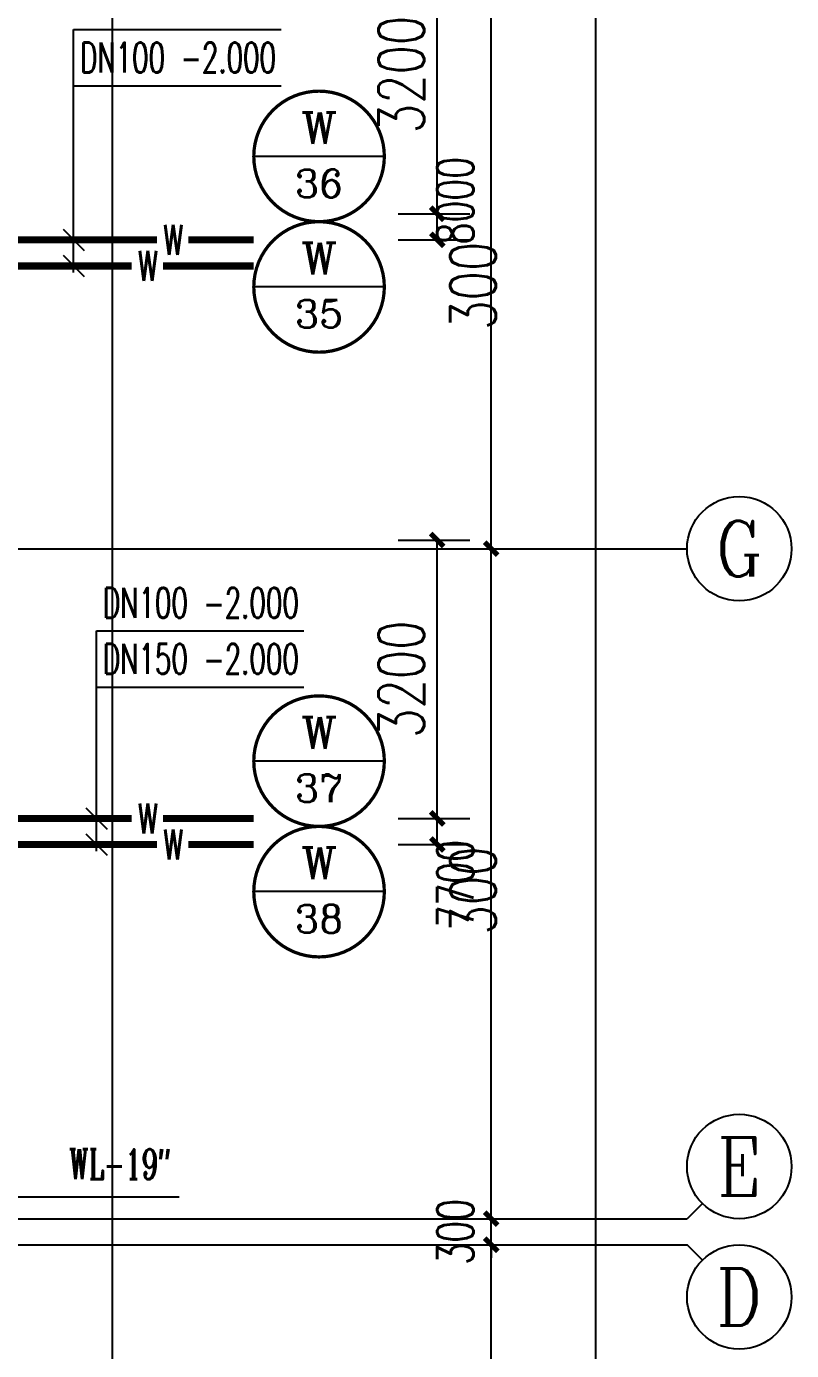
# Model space of a CAD drawing. Extents: x 0 to 2838408, y -923048 to 203859.
# Drawn here: x 2452328 to 2461117, y -258707 to -243490 of the extents above; entities that cross this region are included whole.
import ezdxf
from ezdxf.enums import TextEntityAlignment as Align

# ---------------------------------------------------------------- set-up
doc = ezdxf.new("R2010")
doc.units = 0
doc.header["$LTSCALE"] = 1000
doc.linetypes.add('DASH', pattern=[0.35, 0.25, -0.1])
for name, color, linetype in [('AXIS', 3, 'Continuous'), ('AXIS_TEXT', 7, 'Continuous'), ('DIM_污水', 3, 'Continuous'), ('DIM_消防', 3, 'Continuous'), ('DOTE', 8, 'Continuous'), ('GROUND', 2, 'Continuous'), ('PIPE-污水', 2, 'DASH'), ('TEXT_污水', 7, 'Continuous'), ('TWT_DIM', 3, 'Continuous'), ('XREF', 8, 'Continuous')]:
    doc.layers.add(name, color=color, linetype=linetype)
doc.styles.add('_TCH_AXIS', font='COMPLEX', dxfattribs={"bigfont": 'GBCBIG'})
doc.styles.add('_TCH_DIM_T3', font='SIMPLEX', dxfattribs={"width": 0.75, "bigfont": 'HZTXT'})
doc.styles.add('_TWT_CIRCLE', font='COMPLEX', dxfattribs={"width": 1.1, "height": 2.3, "bigfont": 'HZTXT'})
doc.styles.add('_TWT_PIPEDN', font='SIMPLEX', dxfattribs={"width": 0.8, "height": 2.3, "bigfont": 'HZTXT'})
doc.styles.add('_TWT_PIPETEXT', font='SIMPLEX', dxfattribs={"width": 0.8, "height": 2.3, "bigfont": 'HZTXT'})
doc.styles.add('_TWT_SERIAL', font='COMPLEX', dxfattribs={"width": 0.8, "height": 2.3, "bigfont": 'HZTXT'})
doc.styles.add('A_DIM_T3', font='SIMPLEX', dxfattribs={"width": 0.7, "bigfont": 'HZ'})
doc.styles.add('COMPLEX', font='COMPLEX')
doc.dimstyles.new('_TCH_ARCH&&150', dxfattribs={"dimtxt": 420, "dimasz": 150, "dimexe": 375, "dimexo": 450, "dimgap": 202.5, "dimtad": 1, "dimdec": 0, "dimzin": 0, "dimdsep": 46, "dimtxsty": 'A_DIM_T3', "dimblk": 'ARCHTICK', "dimcen": 0.09, "dimclrt": 7, "dimazin": 2, "dimtfac": 1, "dimtdec": 0, "dimtix": 1, "dimtmove": 2, "dimatfit": 3, "dimfxl": 150, "dimtolj": 1, "dimtzin": 0, "dimarcsym": 0})
doc.dimstyles.new('_TWT_ARCH&&150', dxfattribs={"dimtxt": 525, "dimasz": 150, "dimexe": 375, "dimexo": 450, "dimgap": 150, "dimtad": 1, "dimdec": 0, "dimzin": 0, "dimdsep": 46, "dimtxsty": '_TCH_DIM_T3', "dimblk": 'ARCHTICK', "dimcen": 0.09, "dimclrt": 7, "dimazin": 2, "dimtfac": 1, "dimtdec": 0, "dimtix": 1, "dimtmove": 2, "dimatfit": 3, "dimfxl": 1, "dimtolj": 1, "dimtzin": 0, "dimarcsym": 0})

# ---------------------------------------------------------------- blocks, each defined once
blk = doc.blocks.new('_ArchTick')
at = {"color": 0, "linetype": 'ByBlock', "const_width": 0.4}
blk.add_lwpolyline([(-0.5, -0.5), (0.5, 0.5)], dxfattribs=at)
blk = doc.blocks.new('*D875')
at = {"layer": 'AXIS', "color": 0, "lineweight": -2, "transparency": 16777216}
for p, q in [((2454367, -257492), (2458042, -257492)), ((2457667, -262292), (2457667, -257492)), ((2454367, -262292), (2458042, -262292))]:
    blk.add_line(p, q, dxfattribs=at)
at = {"layer": 'Defpoints', "color": 0, "transparency": 16777216}
for p in [(2453917, -257492), (2457667, -257492), (2453917, -262292)]:
    blk.add_point(p, dxfattribs=at)
at = {"layer": 'AXIS', "color": 0, "lineweight": -2, "transparency": 16777216, "xscale": 150, "yscale": 150, "zscale": 150}
for p, rotation in [((2457667, -257492), 90), ((2457667, -262292), 270)]:
    blk.add_blockref('_ArchTick', p, dxfattribs=dict(at, rotation=rotation))
at = {"layer": 'AXIS', "color": 7, "transparency": 16777216, "insert": (2457254, -259892), "char_height": 420, "attachment_point": 5, "rotation": 90, "style": 'A_DIM_T3'}
blk.add_mtext('\\A1;4800', dxfattribs=at)
blk = doc.blocks.new('*D876')
at = {"layer": 'AXIS', "color": 0, "lineweight": -2, "transparency": 16777216}
for p, q in [((2457667, -257192), (2457667, -257042)), ((2454367, -257192), (2458042, -257192)), ((2457667, -257492), (2457667, -257192)), ((2454367, -257492), (2458042, -257492)), ((2457667, -257492), (2457667, -257642))]:
    blk.add_line(p, q, dxfattribs=at)
at = {"layer": 'Defpoints', "color": 0, "transparency": 16777216}
for p in [(2453917, -257192), (2457667, -257192), (2453917, -257492)]:
    blk.add_point(p, dxfattribs=at)
at = {"layer": 'AXIS', "color": 0, "lineweight": -2, "transparency": 16777216, "xscale": 150, "yscale": 150, "zscale": 150}
for p, rotation in [((2457667, -257192), 270), ((2457667, -257492), 90)]:
    blk.add_blockref('_ArchTick', p, dxfattribs=dict(at, rotation=rotation))
at = {"layer": 'AXIS', "color": 7, "transparency": 16777216, "insert": (2457254, -257342), "char_height": 420, "attachment_point": 5, "rotation": 90, "style": 'A_DIM_T3'}
blk.add_mtext('\\A1;300', dxfattribs=at)
blk = doc.blocks.new('*D877')
at = {"layer": 'AXIS', "color": 0, "lineweight": -2, "transparency": 16777216}
for p, q in [((2454367, -249492), (2458042, -249492)), ((2457667, -257192), (2457667, -249492)), ((2454367, -257192), (2458042, -257192))]:
    blk.add_line(p, q, dxfattribs=at)
at = {"layer": 'Defpoints', "color": 0, "transparency": 16777216}
for p in [(2453917, -249492), (2457667, -249492), (2453917, -257192)]:
    blk.add_point(p, dxfattribs=at)
at = {"layer": 'AXIS', "color": 0, "lineweight": -2, "transparency": 16777216, "xscale": 150, "yscale": 150, "zscale": 150}
for p, rotation in [((2457667, -249492), 90), ((2457667, -257192), 270)]:
    blk.add_blockref('_ArchTick', p, dxfattribs=dict(at, rotation=rotation))
at = {"layer": 'AXIS', "color": 7, "transparency": 16777216, "insert": (2457254, -253342), "char_height": 420, "attachment_point": 5, "rotation": 90, "style": 'A_DIM_T3'}
blk.add_mtext('\\A1;7700', dxfattribs=at)
blk = doc.blocks.new('*D878')
at = {"layer": 'AXIS', "color": 0, "lineweight": -2, "transparency": 16777216}
for p, q in [((2454367, -241492), (2458042, -241492)), ((2457667, -249492), (2457667, -241492)), ((2454367, -249492), (2458042, -249492))]:
    blk.add_line(p, q, dxfattribs=at)
at = {"layer": 'Defpoints', "color": 0, "transparency": 16777216}
for p in [(2453917, -241492), (2457667, -241492), (2453917, -249492)]:
    blk.add_point(p, dxfattribs=at)
at = {"layer": 'AXIS', "color": 0, "lineweight": -2, "transparency": 16777216, "xscale": 150, "yscale": 150, "zscale": 150}
for p, rotation in [((2457667, -241492), 90), ((2457667, -249492), 270)]:
    blk.add_blockref('_ArchTick', p, dxfattribs=dict(at, rotation=rotation))
at = {"layer": 'AXIS', "color": 7, "transparency": 16777216, "insert": (2457254, -245492), "char_height": 420, "attachment_point": 5, "rotation": 90, "style": 'A_DIM_T3'}
blk.add_mtext('\\A1;8000', dxfattribs=at)
blk = doc.blocks.new('*D888')
at = {"layer": 'AXIS', "color": 0, "lineweight": -2, "transparency": 16777216}
for p, q in [((2454367, -189692), (2459242, -189692)), ((2458867, -269292), (2458867, -189692)), ((2454367, -269292), (2459242, -269292))]:
    blk.add_line(p, q, dxfattribs=at)
at = {"layer": 'Defpoints', "color": 0, "transparency": 16777216}
for p in [(2453917, -189692), (2458867, -189692), (2453917, -269292)]:
    blk.add_point(p, dxfattribs=at)
at = {"layer": 'AXIS', "color": 0, "lineweight": -2, "transparency": 16777216, "xscale": 150, "yscale": 150, "zscale": 150}
for p, rotation in [((2458867, -189692), 90), ((2458867, -269292), 270)]:
    blk.add_blockref('_ArchTick', p, dxfattribs=dict(at, rotation=rotation))
at = {"layer": 'AXIS', "color": 7, "transparency": 16777216, "insert": (2458454, -229492), "char_height": 420, "attachment_point": 5, "rotation": 90, "style": 'A_DIM_T3'}
blk.add_mtext('\\A1;79600', dxfattribs=at)
blk = doc.blocks.new('_AXISO')
at = {"color": 0}
blk.add_circle((0, 0), 0.5, dxfattribs=at)
at = {"layer": 'AXIS_TEXT', "color": 0, "style": 'COMPLEX', "width": 1.041667}
blk.add_attdef('A', text='', height=0.56, dxfattribs=at).set_placement((-0.25, -0.28), (0.25, -0.28), align=Align.FIT)
blk = doc.blocks.new('*D3352')
at = {"layer": 'Defpoints', "color": 0, "transparency": 16777216}
for p in [(2456146, -249392), (2457047, -249392), (2456146, -252592)]:
    blk.add_point(p, dxfattribs=at)
at = {"layer": 'TWT_DIM', "color": 0, "lineweight": -2, "transparency": 16777216}
for p, q in [((2456596, -249392), (2457422, -249392)), ((2457047, -252592), (2457047, -249392)), ((2456596, -252592), (2457422, -252592))]:
    blk.add_line(p, q, dxfattribs=at)
at = {"layer": 'TWT_DIM', "color": 0, "lineweight": -2, "transparency": 16777216, "xscale": 150, "yscale": 150, "zscale": 150}
for p, rotation in [((2457047, -249392), 90), ((2457047, -252592), 270)]:
    blk.add_blockref('_ArchTick', p, dxfattribs=dict(at, rotation=rotation))
at = {"layer": 'TWT_DIM', "color": 7, "transparency": 16777216, "insert": (2456634, -250992), "char_height": 525, "attachment_point": 5, "rotation": 90, "style": '_TCH_DIM_T3'}
blk.add_mtext('\\A1;3200', dxfattribs=at)
blk = doc.blocks.new('*D3353')
at = {"layer": 'Defpoints', "color": 0, "transparency": 16777216}
for p in [(2456146, -252592), (2457047, -252592), (2456146, -252892)]:
    blk.add_point(p, dxfattribs=at)
at = {"layer": 'TWT_DIM', "color": 0, "lineweight": -2, "transparency": 16777216}
for p, q in [((2456596, -252592), (2457422, -252592)), ((2457047, -252892), (2457047, -252592)), ((2456596, -252892), (2457422, -252892))]:
    blk.add_line(p, q, dxfattribs=at)
at = {"layer": 'TWT_DIM', "color": 0, "lineweight": -2, "transparency": 16777216, "xscale": 150, "yscale": 150, "zscale": 150}
for p, rotation in [((2457047, -252592), 90), ((2457047, -252892), 270)]:
    blk.add_blockref('_ArchTick', p, dxfattribs=dict(at, rotation=rotation))
at = {"layer": 'TWT_DIM', "color": 7, "transparency": 16777216, "insert": (2457459, -253420), "char_height": 525, "attachment_point": 5, "rotation": 90, "style": '_TCH_DIM_T3'}
blk.add_mtext('\\A1;300', dxfattribs=at)
blk = doc.blocks.new('*D3354')
at = {"layer": 'Defpoints', "color": 0, "transparency": 16777216}
for p in [(2456146, -242442), (2457047, -242442), (2456146, -245642)]:
    blk.add_point(p, dxfattribs=at)
at = {"layer": 'TWT_DIM', "color": 0, "lineweight": -2, "transparency": 16777216}
for p, q in [((2456596, -242442), (2457422, -242442)), ((2457047, -245642), (2457047, -242442)), ((2456596, -245642), (2457422, -245642))]:
    blk.add_line(p, q, dxfattribs=at)
at = {"layer": 'TWT_DIM', "color": 0, "lineweight": -2, "transparency": 16777216, "xscale": 150, "yscale": 150, "zscale": 150}
for p, rotation in [((2457047, -242442), 90), ((2457047, -245642), 270)]:
    blk.add_blockref('_ArchTick', p, dxfattribs=dict(at, rotation=rotation))
at = {"layer": 'TWT_DIM', "color": 7, "transparency": 16777216, "insert": (2456634, -244042), "char_height": 525, "attachment_point": 5, "rotation": 90, "style": '_TCH_DIM_T3'}
blk.add_mtext('\\A1;3200', dxfattribs=at)
blk = doc.blocks.new('*D3355')
at = {"layer": 'Defpoints', "color": 0, "transparency": 16777216}
for p in [(2456146, -245642), (2457047, -245642), (2456146, -245942)]:
    blk.add_point(p, dxfattribs=at)
at = {"layer": 'TWT_DIM', "color": 0, "lineweight": -2, "transparency": 16777216}
for p, q in [((2456596, -245642), (2457422, -245642)), ((2457047, -245942), (2457047, -245642)), ((2456596, -245942), (2457422, -245942))]:
    blk.add_line(p, q, dxfattribs=at)
at = {"layer": 'TWT_DIM', "color": 0, "lineweight": -2, "transparency": 16777216, "xscale": 150, "yscale": 150, "zscale": 150}
for p, rotation in [((2457047, -245642), 90), ((2457047, -245942), 270)]:
    blk.add_blockref('_ArchTick', p, dxfattribs=dict(at, rotation=rotation))
at = {"layer": 'TWT_DIM', "color": 7, "transparency": 16777216, "insert": (2457459, -246470), "char_height": 525, "attachment_point": 5, "rotation": 90, "style": '_TCH_DIM_T3'}
blk.add_mtext('\\A1;300', dxfattribs=at)
blk = doc.blocks.new('1F1')
at = {"layer": 'AXIS'}
for p, q in [((2453916.7, -249492.2), (2459916.7, -249492.2)), ((2460092.5, -257016.4), (2459916.7, -257192.2)), ((2453916.7, -257192.2), (2459916.7, -257192.2)), ((2453916.7, -257492.2), (2459916.7, -257492.2)), ((2460092.5, -257667.9), (2459916.7, -257492.2))]:
    blk.add_line(p, q, dxfattribs=at)
at = {"layer": 'DOTE'}
for p, q in [((2435862.3, -249492.2), (2453916.7, -249492.2)), ((2435812.3, -257192.2), (2453916.7, -257192.2)), ((2343216.7, -257492.2), (2453916.7, -257492.2))]:
    blk.add_line(p, q, dxfattribs=at)
at = {"layer": 'GROUND'}
blk.add_line((2453316.7, -270492.2), (2453316.7, -188492.2), dxfattribs=at)
at = {"layer": 'AXIS'}
ref = blk.add_blockref('_AXISO', (2460516.7, -249492.2), dxfattribs=dict(at, xscale=1200, yscale=1200, zscale=1200))
ref.add_attrib('A', 'G', dxfattribs={"layer": 'AXIS_TEXT', "height": 637.8, "style": '_TCH_AXIS'}).set_placement((2460243.4, -249811.1), (2460790.1, -249811.1), align=Align.FIT)
ref = blk.add_blockref('_AXISO', (2460516.7, -256592.2), dxfattribs=dict(at, xscale=1200, yscale=1200, zscale=1200))
ref.add_attrib('A', 'E', dxfattribs={"layer": 'AXIS_TEXT', "height": 668.2, "style": '_TCH_AXIS'}).set_placement((2460262.2, -256926.3), (2460771.3, -256926.3), align=Align.FIT)
ref = blk.add_blockref('_AXISO', (2460516.7, -258092.2), dxfattribs=dict(at, xscale=1200, yscale=1200, zscale=1200))
ref.add_attrib('A', 'D', dxfattribs={"layer": 'AXIS_TEXT', "height": 652.9, "style": '_TCH_AXIS'}).set_placement((2460252.5, -258418.6), (2460781, -258418.6), align=Align.FIT)
for p1, p2, distance, picture, middle in [((2453916.7, -269292.2), (2453916.7, -189692.2), -4950, '*D888', (2458454.2, -229492.2)), ((2453916.7, -249492.2), (2453916.7, -241492.2), -3750, '*D878', (2457254.2, -245492.2)), ((2453916.7, -257192.2), (2453916.7, -249492.2), -3750, '*D877', (2457254.2, -253342.2)), ((2453916.7, -257492.2), (2453916.7, -257192.2), -3750, '*D876', (2457254.2, -257342.2)), ((2453916.7, -262292.2), (2453916.7, -257492.2), -3750, '*D875', (2457254.2, -259892.2))]:
    dim = blk.add_aligned_dim(p1=p1, p2=p2, distance=distance, dimstyle='_TCH_ARCH&&150', dxfattribs=at)
    dim.commit()
    dim.dimension.update_dxf_attribs({"geometry": picture, "text_midpoint": middle})

msp = doc.modelspace()

# ---------------------------------------------------------------- linework, layer by layer
at = {"layer": 'DIM_污水', "linetype": 'ByBlock'}
for p, q in [((2452869.3, -244170.6), (2452869.3, -243525.6)), ((2452869.3, -243525.6), (2455253.1, -243525.6)), ((2452869.3, -246317.2), (2452869.3, -244170.6)), ((2452869.3, -244170.6), (2455253.1, -244170.6)), ((2452747.3, -245820.2), (2452991.3, -246064.2)), ((2452747.3, -246120.2), (2452991.3, -246364.2)), ((2453132, -251081.9), (2453132, -250436.9)), ((2453132, -250436.9), (2455515.8, -250436.9)), ((2453132, -252967.2), (2453132, -251081.9)), ((2453132, -251081.9), (2455515.8, -251081.9)), ((2453010.1, -252470.2), (2453254, -252714.2)), ((2453010.1, -252770.2), (2453254, -253014.2)), ((2451616.7, -256942.2), (2452704.4, -256942.2)), ((2452704.4, -256942.2), (2454083.2, -256942.2))]:
    msp.add_line(p, q, dxfattribs=at)
at = {"layer": 'DIM_消防'}
for p, q in [((2456438.8, -244983.5), (2454938.8, -244983.5)), ((2456438.8, -246483.5), (2454938.8, -246483.5)), ((2456438.8, -251933.5), (2454938.8, -251933.5)), ((2456438.8, -253433.5), (2454938.8, -253433.5))]:
    msp.add_line(p, q, dxfattribs=at)
at = {"layer": 'DIM_消防', "const_width": 37.5}
for points in [[(2456438.8, -244983.5, 1), (2454938.8, -244983.5, 1)], [(2456438.8, -246483.5, 1), (2454938.8, -246483.5, 1)], [(2456438.8, -251933.5, 1), (2454938.8, -251933.5, 1)], [(2456438.8, -253433.5, 1), (2454938.8, -253433.5, 1)]]:
    msp.add_lwpolyline(points, format="xyb", close=True, dxfattribs=at)
at = {"layer": 'PIPE-污水', "ltscale": 1.5, "const_width": 82.5}
for points in [[(2451286.6, -245942.2), (2453825.2, -245942.2)], [(2454185.4, -245942.2), (2454938.8, -245942.2)], [(2451394.2, -246242.2), (2453534.1, -246242.2)], [(2453894.3, -246242.2), (2454938.8, -246242.2)], [(2451248.4, -252592.2), (2453534.1, -252592.2)], [(2453894.3, -252592.2), (2454938.8, -252592.2)], [(2451111, -252892.2), (2453825.2, -252892.2)], [(2454185.4, -252892.2), (2454938.8, -252892.2)]]:
    msp.add_lwpolyline(points, dxfattribs=at)

# ---------------------------------------------------------------- block references
at = {"layer": 'XREF'}
msp.add_blockref('1F1', (0, 0), dxfattribs=at)

# ---------------------------------------------------------------- texts
at = {"layer": 'DIM_污水', "color": 7, "linetype": 'ByBlock', "style": '_TWT_PIPEDN', "width": 0.64}
for s, p in [('DN100', (2452944.3, -244020.6)), ('-2.000', (2454096.5, -244020.6)), ('DN100', (2453207, -250286.9)), ('-2.000', (2454359.2, -250286.9)), ('DN150', (2453207, -250931.9)), ('-2.000', (2454359.2, -250931.9))]:
    msp.add_text(s, height=345, rotation=360, dxfattribs=at).set_placement(p)
at = {"layer": 'DIM_污水', "color": 7, "linetype": 'ByBlock', "style": '_TWT_SERIAL', "width": 0.64}
msp.add_text("WL-19''", height=345, dxfattribs=at).set_placement((2452815.6, -256738.5))
at = {"layer": 'DIM_消防', "color": 7, "style": '_TWT_CIRCLE'}
for s, height, p, p2 in [('W', 362.4, (2455480, -244840.3), (2455897.6, -244840.3)), ('36', 321.68, (2455410.8, -245455.2), (2455966.8, -245455.2)), ('W', 362.4, (2455480, -246340.3), (2455897.6, -246340.3)), ('35', 321.68, (2455410.8, -246955.2), (2455966.8, -246955.2)), ('W', 362.4, (2455480, -251790.3), (2455897.6, -251790.3)), ('37', 321.68, (2455410.8, -252405.2), (2455966.8, -252405.2)), ('W', 362.4, (2455480, -253290.3), (2455897.6, -253290.3)), ('38', 321.68, (2455410.8, -253905.2), (2455966.8, -253905.2))]:
    msp.add_text(s, height=height, dxfattribs=at).set_placement(p, p2, align=Align.FIT)
at = {"layer": 'TEXT_污水', "style": '_TWT_PIPETEXT', "width": 0.64}
for p in [(2453900.2, -246114.7), (2453609.1, -246414.7), (2453609.1, -252764.7), (2453900.2, -253064.7)]:
    msp.add_text('W', height=345, dxfattribs=at).set_placement(p)

# ---------------------------------------------------------------- dimensions: what is measured, and where the dimension line sits
at = {"layer": 'TWT_DIM'}
for p1, p2, picture, middle in [((2456146.4, -245642.2), (2456146.4, -242442.2), '*D3354', (2456634.4, -244042.2)), ((2456146.4, -252592.2), (2456146.4, -249392.2), '*D3352', (2456634.4, -250992.2))]:
    dim = msp.add_aligned_dim(p1=p1, p2=p2, distance=-900.5, dimstyle='_TWT_ARCH&&150', dxfattribs=at)
    dim.commit()
    dim.dimension.update_dxf_attribs({"geometry": picture, "text_midpoint": middle})
for base, p1, p2, picture, middle in [((2457046.9, -245642.2), (2456146.4, -245942.2), (2456146.4, -245642.2), '*D3355', (2457459.4, -246470.2)), ((2457046.9, -252592.2), (2456146.4, -252892.2), (2456146.4, -252592.2), '*D3353', (2457459.4, -253420.2))]:
    dim = msp.add_linear_dim(base=base, p1=p1, p2=p2, angle=90, dimstyle='_TWT_ARCH&&150', dxfattribs=at)
    dim.commit()
    dim.dimension.update_dxf_attribs({"geometry": picture, "text_midpoint": middle, "dimtype": 129})

doc.saveas('drawing.dxf')
